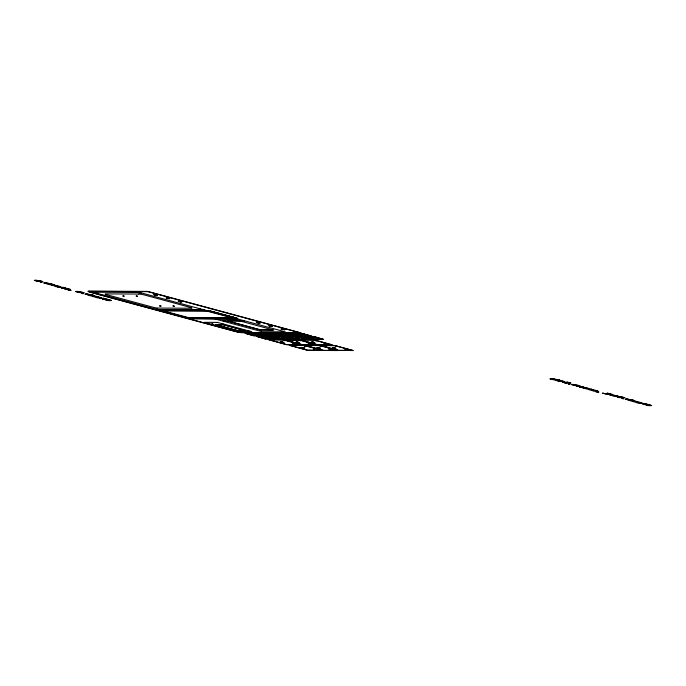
<?xml version="1.0" encoding="UTF-8"?>
<svg xmlns="http://www.w3.org/2000/svg" width="686" height="686" viewBox="0 0 686 686"><rect width="100%" height="100%" fill="white"/><g stroke="black" fill="none" stroke-linecap="round" stroke-linejoin="round"><path stroke-width="1.03" d="M215.944 324.701L223.73 324.752L245.76 330.789L237.793 330.721L244.988 330.669L223.61 324.83M156.957 309.052L156.082 308.94L157.06 309.12M123.42 296.06C126.335 296.498 120.856 295.606 123.471 296.078M58.018 286.98L57.478 286.799L60.497 286.705L53.825 284.939L54.52 284.939M585.81 388.653L585.269 388.465L588.279 388.379L581.608 386.612L582.303 386.612M199.96 309.266L199.18 309.129L200.346 309.206M157.626 309.712L204.222 309.935M237.991 319.067L191.394 318.853L189.242 318.27L235.838 318.484L285.265 331.861L262.326 331.75L215.052 318.964M303.744 334.202L303.049 334.202L308.649 335.531M315.406 337.358L314.72 337.358L320.319 338.687M336.62 346.319L337.452 346.456L336.449 346.396M259.137 322.995L258.442 322.617M154.839 294.706L154.959 294.954M313.905 342.571L313.571 342.271M317.867 347.691L319.736 348.145L317.798 347.57M303.684 348.068L303.349 347.759M293.411 344.14L294.294 344.286L293.196 343.96M136.917 296.155C139.275 296.532 134.327 295.64 136.78 296.138M248.315 331.141L247.432 330.995L248.521 331.321M285.119 334.536L284.647 334.588L285.316 334.819M286.448 335.008L286.92 334.957L285.968 334.665M255.767 334.399L255.303 334.416L255.964 334.682M257.096 334.871L257.567 334.819L255.758 334.288M312.79 338.232C314.728 337.855 305.827 336.929 312.799 338.344M299.979 340.539C302.217 340.942 297.913 340.162 300.099 340.608M258.888 322.977C264.556 323.475 251.119 321.262 258.759 323.063M287.468 333.585L275.077 333.55L282.649 335.728M298.779 336.029L311.17 336.063L310.415 335.703M299.139 336.74L286.731 336.74L295.846 339.236L308.94 339.253L299.388 336.672M310.441 339.184L322.832 339.218L322.077 338.858M313.451 339.922L300.142 339.879L317.172 344.595M303.229 345.41L289.921 345.375L307.448 350.177L321.46 350.306L321.065 350.057M339.304 350.426L352.621 350.435L335.583 345.744M313.648 342.554C318.047 343.086 309.703 341.431 313.065 342.46M318.124 347.716C312.353 347.21 325.79 349.414 318.278 347.63M302.475 347.613L301.823 347.656L302.843 347.956M224.065 320.722L223.585 320.756L224.897 320.877M41.443 282.512C43.672 282.615 38.939 282.152 41.186 282.255M82.68 293.677C84.918 293.771 80.185 293.308 82.431 293.411M345.341 349.877C347.733 350.443 343.103 349.44 345.444 349.937M180.598 301.806L181.284 301.806L180.572 301.531M248.495 331.175L249.335 331.355L248.246 331.029M300.862 335.051C303.255 335.145 297.715 334.125 299.988 334.888M312.533 338.207C316.598 338.901 310.286 337.16 311.401 337.984M256.032 334.425L254.523 334.322L256.247 334.742M256.838 334.845L258.339 334.948L256.247 334.356M282.375 337.649C279.914 337.589 285.908 338.55 282.958 337.752M268.5 338.001L269.238 337.975L266.957 337.606L270.001 338.104L266.211 337.418L268.286 338.069M239.474 320.902L227.323 320.885L259.985 329.769M260.843 329.915L273.002 329.957L272.505 329.743M298.556 336.003L311.95 336.166L303.838 333.936M299.362 336.766L285.985 336.56L295.169 339.141M283.875 335.934L296.506 335.96L289.595 333.971M313.674 339.947L299.379 339.733L317.429 344.741M280.866 339.021L293.497 339.047L286.585 337.058M282.529 339.784L268.981 339.75L285.102 344.235M318.15 344.749L331.698 344.784L315.14 340.196M319.093 345.538L305.562 345.47L322.103 350.092M323.569 350.349L337.118 350.383L320.559 345.795M258.142 322.574L257.259 322.591L259.239 323.123M239.62 320.919L226.56 320.705L260.105 329.795M302.603 333.713L289.758 333.619L297.089 335.746M287.391 333.473L298.53 336.106M298.856 336.149L298.076 335.934M299.053 336.629L308.168 339.116L295.306 339.055M273.251 333.576L260.406 333.482L268.217 335.711M310.526 339.304L309.146 339.09M313.373 339.802L314.154 340.007M284.922 336.732L272.068 336.637L279.888 338.867M268.963 335.831L281.826 335.891L274.915 333.902M317.918 344.724L332.461 344.921L313.699 339.844M319.333 345.564L304.781 345.367L323.878 350.486L337.864 350.555L320.311 345.384L333.988 345.418L353.393 350.563L338.601 350.332M303.152 345.29L305.776 345.787M339.381 350.546L337.306 350.177M286.765 344.569L300.545 344.629L283.995 340.042M154.744 294.577L156.202 294.826M313.365 342.511L313.974 342.7M297.861 342.46C300.811 342.708 294.826 341.534 297.27 342.348M281.835 342.005C278.928 341.851 285.299 342.897 282.135 342.057M303.143 348.008C309.952 348.677 294.834 346.31 303.752 348.188M180.315 301.763C185.297 302.509 176.825 300.631 180.015 301.711M293.308 344.08L292.39 343.926L293.479 344.252M167.993 298.436L169.005 298.487L168.336 298.221M300.571 335.008C306.076 335.634 294.954 333.636 300.279 334.957M285.11 334.425C293.316 336.209 279.108 333.979 285.676 334.605M286.456 335.12L285.47 334.957M297.561 338.095L298.59 338.112L296.326 337.709L299.353 338.241L295.546 337.615L297.261 338.044M282.666 337.692C277.221 337.1 288.746 339.141 282.589 337.581M256.547 334.802L257.104 334.982M239.414 320.791L241.078 321.125M288.171 333.679L274.314 333.405L282.898 335.78M260.551 329.872L273.774 330.086L240.332 321.048M260.912 330.026L259.917 329.855M283.85 336.037L282.804 335.857M270.49 336.697L257.396 336.569L264.727 338.695M280.385 338.953L294.243 339.227L293.222 338.738M280.84 339.124L280.137 338.91M317.669 344.689L318.124 344.852M282.555 339.69L283.601 339.862M319.127 345.435L319.83 345.641M323.543 350.443L322.154 350.203M97.035 292.733C94.136 292.519 99.899 293.188 96.949 292.956M239.654 320.825L240.4 320.962M302.74 333.636L303.444 333.756M273.388 333.49L274.794 333.765M283.147 335.823L297.252 336.14L296.232 335.651M285.05 336.655L285.753 336.775M335.334 345.701L321.074 345.53L337.178 350.04M336.543 346.164L335.54 346.104L336.483 346.301M259.068 333.585L245.725 333.413L253.297 335.591M268.466 335.754L282.581 336.071L281.56 335.583M268.826 335.917L259.325 333.628M319.47 345.487L320.516 345.675M284.467 340.359L283.481 340.342L284.407 340.496M284.373 340.59L285.376 340.65L284.519 340.47M253.794 335.686L267.137 335.857L266.382 335.497M301.917 344.586L316.186 344.732L300.074 340.247M265.456 338.841L278.799 339.013L278.405 338.764M304.181 345.547L289.158 345.23L307.56 350.289L322.24 350.409L304.438 345.59M286.628 344.646L285.23 344.381M242.895 320.791L241.155 320.671L243.238 320.962M242.612 321.151L244.362 321.262L243.041 320.919M212.223 323.998C215.224 324.812 209.599 323.483 212.566 324.298M156.94 309.197L157.986 309.266L157.051 309.069M313.356 342.125L311.264 341.98L313.493 342.631M333.919 348.196L336.011 348.342L332.195 347.622L335.24 348.196L332.967 347.768L333.705 348.051M297.492 342.494C303.632 343.086 292.073 341.079 297.561 342.408M302.629 347.528L303.135 347.613M180.375 301.386L178.249 301.231L180.427 301.883M314.119 349.611C317.301 350.435 311.23 349.088 314.411 349.903M168.173 298.084L165.978 297.895L167.693 298.384M167.573 298.461C173.79 299.345 164.854 297.235 167.41 298.324M300.151 335.025L300.648 335.12M312.319 338.275L311.333 338.078M270.799 334.888L273.019 335.017L269.221 334.331L272.248 334.888L269.984 334.485L270.636 334.751M256.118 334.819L256.615 334.914M173.807 305.99C170.582 305.673 176.696 306.488 173.464 306.17M288.412 333.619L289.106 333.756M297.835 335.994L297.141 335.857M314.394 339.956L315.088 340.085M223.533 324.71L215.215 324.538L237.322 330.541M270.73 336.637L271.424 336.775M280.145 339.013L271.905 336.989M253.451 335.72L267.9 336.003L266.88 335.514M265.122 338.875L279.588 339.116L278.044 338.652M199.926 309.377L201.092 309.455L200.175 309.275M160.301 305.896C163.242 306.702 157.446 305.339 160.37 306.153M303.787 333.825L288.995 333.473L289.569 333.833M315.449 336.98L300.657 336.629L301.677 337.126M320.079 345.693L321.417 345.89M237.485 330.575L237.013 330.575M283.944 339.93L268.235 339.579L286.971 344.698L301.3 344.801L300.279 344.312M301.669 344.544L284.63 339.853L300.494 340.239M253.546 335.643L244.962 333.267L256.976 333.25L260.663 333.825L259.642 333.336L271.656 333.319L275.335 333.893M264.77 338.807L265.208 338.798M154.985 295.074L157.506 295.297L153.681 294.594L156.734 295.16L156.228 294.937M243.307 320.868L241.935 320.842L242.467 321.014M224.974 320.791C218.071 319.89 229.724 322.128 224.708 320.834M582.294 386.604L576.214 386.089L583.666 387.221C575.794 387.05 580.733 386.818 581.951 387.556L587.079 388.122C574.791 387.83 594.025 389.056 591.315 389.236L597.986 391.003C596.117 391.586 587.362 390.145 596.786 390.754L591.658 390.18C590.432 389.442 585.501 389.674 593.373 389.845L585.921 388.713M54.503 284.93L48.432 284.416L55.883 285.548C48.003 285.376 52.942 285.144 54.168 285.882L59.288 286.456C47.008 286.165 66.233 287.374 63.524 287.563L70.195 289.338C68.326 289.912 59.571 288.472 68.994 289.08L63.867 288.506C62.649 287.777 57.71 288 65.582 288.171L58.13 287.04M303.598 333.885L304.687 334.039M308.992 338.953L307.903 338.807M308.443 338.935L323.612 339.321L315.5 337.092M286.456 336.92L271.793 336.423L271.287 336.534L272.325 336.98L271.467 336.886M285.908 336.903L287.005 337.049M337.855 350.194L336.757 350.049M271.776 336.852L256.633 336.423L264.959 338.747M283.755 339.99L284.896 340.17M316.357 337.195L301.42 336.775L308.314 338.798M289.158 333.868L290.015 333.962M639.635 403.248L647.695 404.294L651.7 405.537C649.831 406.121 641.076 404.671 650.5 405.28L645.372 404.714C644.154 403.977 639.215 404.208 647.087 404.38L645.029 403.771C647.764 403.582 628.513 402.373 640.793 402.656L635.665 402.09C634.447 401.353 629.508 401.584 637.38 401.756L629.937 400.624L634.25 400.847L633.735 400.65L641.993 402.914L638.983 402.999L639.524 403.188M237.082 330.481L216.004 324.761M315.92 344.415L316.941 344.904L302.62 344.801L283.858 339.724L299.954 340.093M163.397 310.878L188.916 317.729L232.237 317.858L206.7 311.05L163.397 310.878M602.66 393.121L606.741 394.193L612.032 394.201L607.007 393.147L610.686 393.961L606.664 393.507L608.293 394.107L606.424 394.073L602.66 393.121M237.245 330.935L239.14 331.295L237.245 330.935M281.089 329.006L284.853 329.734L281.089 329.006M281.835 329.169L284.073 329.597L281.835 329.169M98.407 296.892L101.734 297.861C99.864 298.444 91.109 297.004 100.533 297.613L95.405 297.038C94.179 296.301 89.249 296.532 97.12 296.704L89.669 295.572L93.982 295.795L93.313 295.597L98.407 296.892M108.114 299.516L111.432 300.494C109.571 301.077 100.816 299.628 110.232 300.236L105.112 299.671C103.886 298.933 98.947 299.156 106.827 299.336L99.376 298.204L103.689 298.419L103.183 298.221L108.114 299.516M70.101 290.298L67.965 290.058L71.112 290.367L69.217 290.024L70.101 290.298M597.883 391.963L595.748 391.732L598.895 392.032L597 391.697L597.883 391.963M304.43 345.924L306.299 346.301L304.43 345.924M314.651 340.436L316.52 340.805L314.651 340.436M320.079 346.027L321.948 346.396L320.079 346.027M268.835 325.679L272.565 326.425L268.835 325.679M269.564 325.841L271.793 326.287L269.564 325.841M562.486 381.999L565.616 383.131L570.992 383.114L567.674 382.222L562.486 381.999M280.231 341.782L283.935 342.537L280.231 341.782M308.091 344.012L309.935 344.389L308.091 344.012M323.595 344.063L325.438 344.449L323.595 344.063M329.014 349.654L330.858 350.04L329.014 349.654M139.207 292.845L141.05 293.231L139.207 292.845M221.707 323.998L223.55 324.375L221.707 323.998M569.955 384.194L568.248 383.92L569.955 384.194M623.668 398.72L621.962 398.455L623.668 398.72M567.193 382.291L570.169 382.934L567.193 382.291M566.576 382.96L562.992 382.376L566.576 382.96M556.62 379.855L553.636 379.83L549.906 378.801L559.87 379.975L553.465 378.981L556.62 379.855M35.835 280.188L34.3 280.403L39.436 281.603L42.944 281.56L35.835 280.188M45.19 282.718L43.655 282.932L48.792 284.141L52.299 284.09L45.19 282.718M77.072 291.344L75.537 291.559L80.674 292.768L84.181 292.716L77.072 291.344M86.427 293.874L84.892 294.088L90.029 295.297L93.536 295.246L86.427 293.874M557.384 380.173L555.849 380.387L560.985 381.588L564.492 381.545L557.384 380.173M572.982 384.392L571.447 384.606L576.574 385.806L580.082 385.764L572.982 384.392M611.097 394.707L609.562 394.922L614.699 396.122L618.206 396.079L611.097 394.707M626.695 398.926L625.16 399.141L630.297 400.341L633.804 400.298L626.695 398.926M551.861 378.878L550.832 378.989L555.206 379.667L551.861 378.878M36.924 280.514L35.483 280.565L37.747 281.286L41.769 281.346L36.924 280.514M46.279 283.044L44.839 283.095L47.111 283.824L51.124 283.875L46.279 283.044M78.17 291.67L76.721 291.721L78.993 292.45L83.006 292.502L78.17 291.67M87.525 294.2L86.076 294.251L88.348 294.98L92.37 295.031L87.525 294.2M558.473 380.498L557.032 380.55L559.304 381.27L563.317 381.33L558.473 380.498M574.071 384.717L572.63 384.769L574.894 385.489L578.915 385.549L574.071 384.717M612.195 395.033L610.746 395.076L613.018 395.805L617.04 395.856L612.195 395.033M627.784 399.252L626.344 399.295L628.608 400.024L632.629 400.075L627.784 399.252M88.897 291.121L88.554 291.13A5.059 0.626 10.1 0 0 89.429 292.047L236.224 331.767A5.059 0.626 10.1 0 0 242.235 332.71L301.411 332.993L147.67 291.404L88.897 291.121M147.902 291.644L89.84 291.379A3.893 0.48 10.1 0 0 90.612 292.193L236.37 331.63A3.893 0.48 10.1 0 0 241.738 332.47L299.799 332.744L147.902 291.644M139.507 292.425L92.91 292.202L159.769 310.295L206.366 310.518L139.507 292.425M138.761 294.054L105.927 293.9A3.893 0.48 10.1 0 0 106.699 294.714L153.004 307.242A3.893 0.48 10.1 0 0 158.363 308.083L191.205 308.237A3.893 0.48 10.1 0 0 190.425 307.422L144.129 294.894A3.893 0.48 10.1 0 0 138.761 294.054M204.377 310.098L158.698 309.883L205.294 310.346L204.377 310.098M204.994 310.749L162.985 310.552A3.893 0.48 10.1 0 0 163.765 311.375L185.254 317.189A3.893 0.48 10.1 0 0 190.614 318.03L232.623 318.227A3.893 0.48 10.1 0 0 231.851 317.404L210.362 311.59A3.893 0.48 10.1 0 0 204.994 310.749M209.582 310.775L207.978 310.767L237.21 318.244L209.582 310.775M209.736 310.938L209.05 310.938L236.138 318.081L209.736 310.938M235.993 318.647L190.314 318.433L236.919 318.896L235.993 318.647M217.351 322.394L204.282 322.334L238.668 331.638L251.736 331.698L217.351 322.394M248.778 333.782L247.174 333.773L254.918 335.445L248.778 333.782M259.557 333.833L257.945 333.825L265.696 335.497L259.557 333.833M263.45 333.85L261.846 333.842L269.589 335.514L263.45 333.85M274.228 333.902L272.625 333.893L280.368 335.565L274.228 333.902M278.13 333.919L276.527 333.911L284.27 335.583L278.13 333.919M288.909 333.971L287.305 333.962L295.049 335.634L288.909 333.971M292.802 333.988L291.198 333.979L298.942 335.651L292.802 333.988M303.581 334.039L301.977 334.031L309.72 335.703L303.581 334.039M248.932 333.945L248.246 333.945L253.846 335.274L248.932 333.945M259.711 333.996L259.025 333.996L264.625 335.325L259.711 333.996M263.604 334.013L262.918 334.013L268.518 335.343L263.604 334.013M274.383 334.065L273.697 334.065L279.296 335.394L274.383 334.065M278.284 334.082L277.598 334.082L283.198 335.411L278.284 334.082M289.063 334.133L288.377 334.133L293.977 335.463L289.063 334.133M292.965 334.151L292.27 334.151L297.87 335.48L292.965 334.151M260.44 336.937L258.836 336.929L266.58 338.601L260.44 336.937M271.219 336.989L269.615 336.98L277.358 338.652L271.219 336.989M275.12 337.006L273.508 336.998L281.26 338.67L275.12 337.006M285.899 337.058L284.287 337.049L292.039 338.721L285.899 337.058M289.792 337.075L288.189 337.066L295.932 338.738L289.792 337.075M300.571 337.126L298.967 337.118L306.711 338.79L300.571 337.126M304.473 337.143L302.869 337.135L310.612 338.807L304.473 337.143M315.251 337.195L313.648 337.186L321.391 338.858L315.251 337.195M260.594 337.1L259.908 337.1L265.508 338.43L260.594 337.1M271.373 337.152L270.687 337.152L276.286 338.481L271.373 337.152M275.275 337.169L274.589 337.169L280.188 338.498L275.275 337.169M286.053 337.22L285.367 337.22L290.967 338.55L286.053 337.22M289.946 337.238L289.26 337.238L294.86 338.567L289.946 337.238M300.725 337.289L300.039 337.289L305.639 338.618L300.725 337.289M304.627 337.306L303.941 337.306L309.54 338.635L304.627 337.306M616.431 396.397L615.831 396.397L619.338 397.34L617.786 397.34L618.755 397.597L625.006 397.631L616.431 396.397M623.085 397.357L616.937 396.534L623.085 397.357"/></g></svg>
